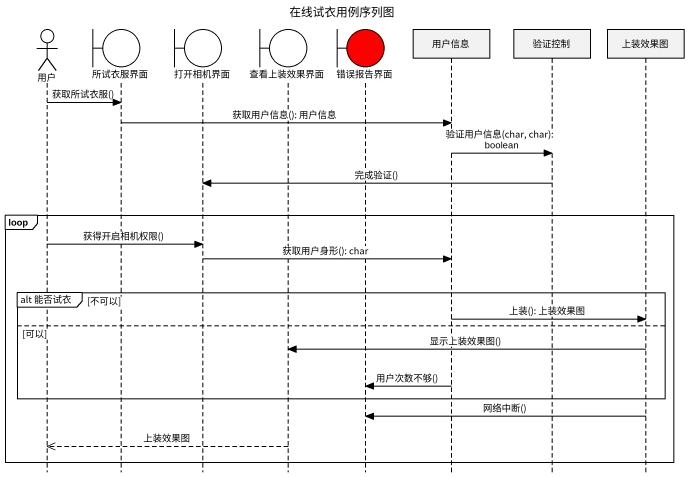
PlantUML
@startuml
title 在线试衣用例序列图
hide footbox
actor 用户
boundary 所试衣服界面
boundary 打开相机界面
boundary 查看上装效果界面
boundary 错误报告界面 #FF0000
participant 用户信息
participant 验证控制
participant 上装效果图

用户 -> 所试衣服界面 : 获取所试衣服()
所试衣服界面 -> 用户信息 : 获取用户信息(): 用户信息
用户信息 -> 验证控制 : 验证用户信息(char, char): boolean
验证控制 -> 打开相机界面 : 完成验证()
loop
  用户 -> 打开相机界面 : 获得开启相机权限()
  打开相机界面 -> 用户信息 : 获取用户身形(): char
  group alt 能否试衣 [不可以]
    用户信息 -> 上装效果图 : 上装(): 上装效果图
  else 可以
    上装效果图 -> 查看上装效果界面 : 显示上装效果图()
    用户信息 -> 错误报告界面 : 用户次数不够()
  end
  上装效果图 -> 错误报告界面 : 网络中断()
  查看上装效果界面 -->> 用户 : 上装效果图
end
@enduml
